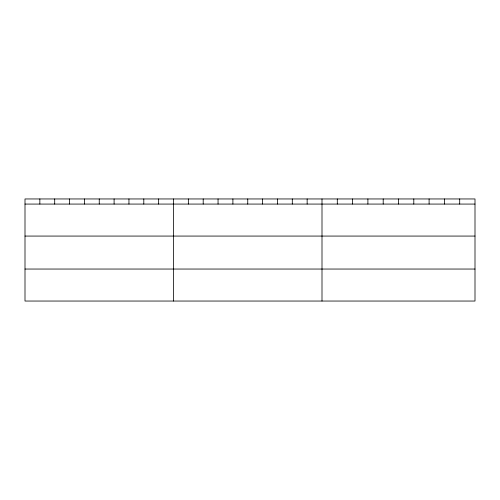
<?xml version="1.0" encoding="UTF-8"?>
<svg xmlns="http://www.w3.org/2000/svg" width="500" height="500" viewBox="0 0 500 500"><rect width="100%" height="100%" fill="white"/><g stroke="black" fill="none" stroke-linecap="round" stroke-linejoin="round"><path stroke-width="0.75" d="M475 236.069L475 198.956L25 198.956L25 301.044L475 301.044L475 236.069L25 236.069M25 204.069L475 204.069M25 269.044L475 269.044M459.7 198.956L459.7 204.069M444.4 198.956L444.4 204.069M429.1 198.956L429.1 204.069M413.8 198.956L413.8 204.069M398.5 198.956L398.5 204.069M383.2 198.956L383.2 204.069M367.9 198.956L367.9 204.069M352.6 198.956L352.6 204.069M337.3 198.956L337.3 204.069M322 198.956L322 301.044M307.15 198.956L307.15 204.069M292.3 198.956L292.3 204.069M277.45 198.956L277.45 204.069M262.6 198.956L262.6 204.069M247.75 198.956L247.75 204.069M232.9 198.956L232.9 204.069M218.05 198.956L218.05 204.069M203.2 198.956L203.2 204.069M188.35 198.956L188.35 204.069M173.5 198.956L173.5 301.044M158.65 198.956L158.65 204.069M143.8 198.956L143.8 204.069M128.95 198.956L128.95 204.069M114.1 198.956L114.1 204.069M99.25 198.956L99.25 204.069M84.4 198.956L84.4 204.069M69.55 198.956L69.55 204.069M54.7 198.956L54.7 204.069M39.85 198.956L39.85 204.069"/></g></svg>
